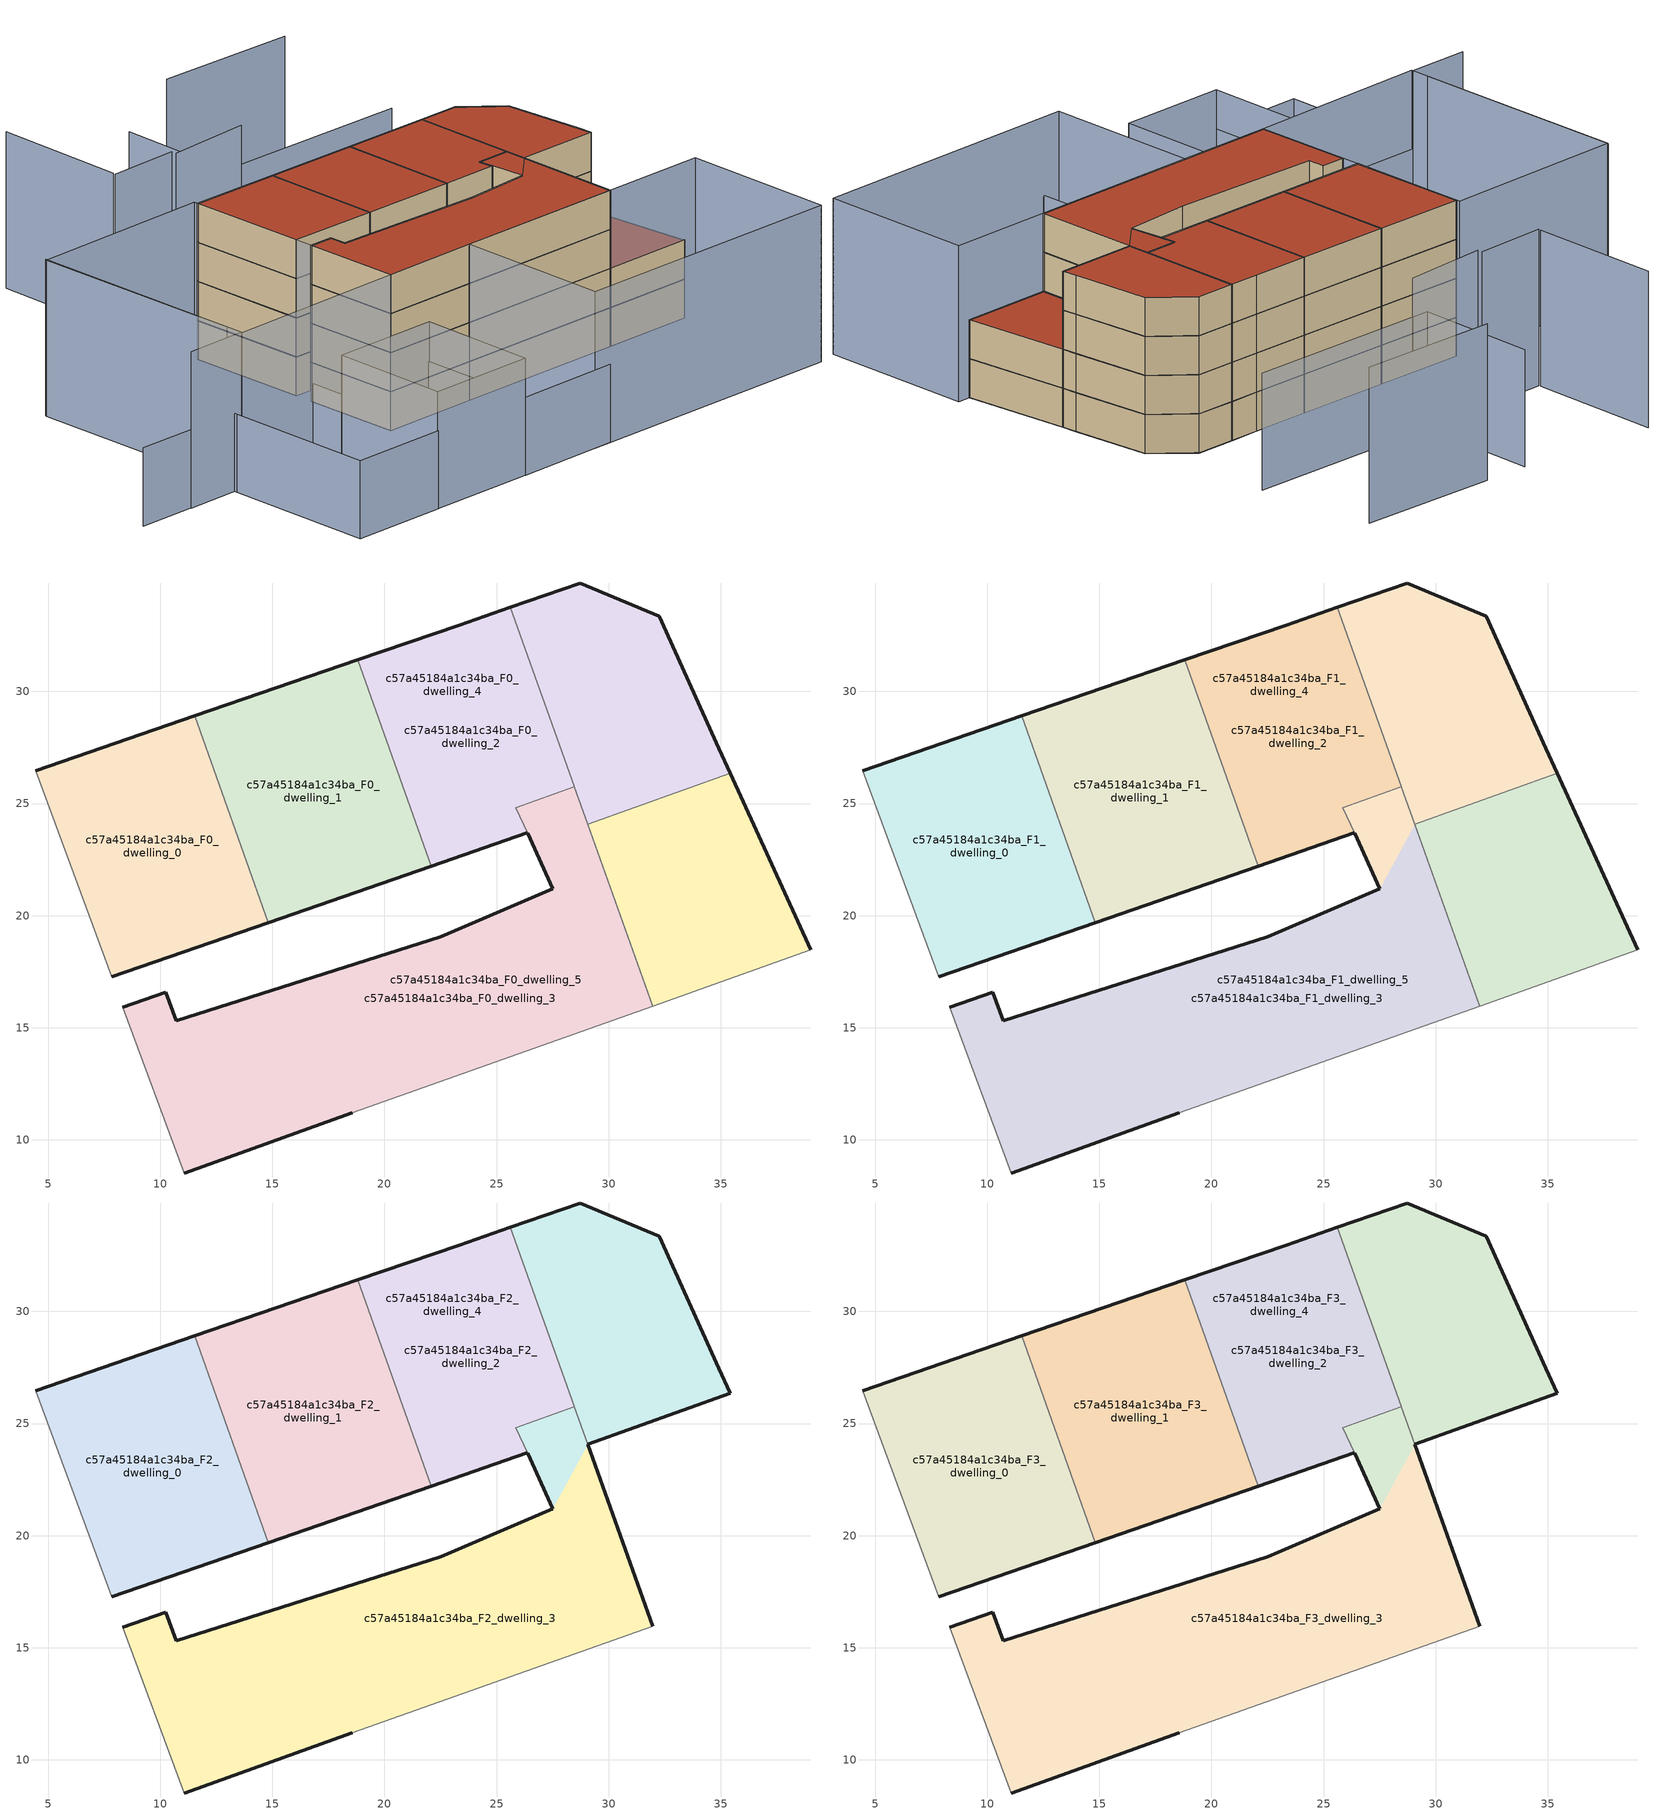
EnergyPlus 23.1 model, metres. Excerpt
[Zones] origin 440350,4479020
c57a45184a1c34ba_F0_dwelling_0
 floor ground (EU_floor_Construction): 14.82,19.69 11.54,28.91 4.44,26.47 7.85,17.28 z0
 wall outside (EU_wall_Construction): 14.82,19.69 7.85,17.28 / 4.44,26.47 11.54,28.91 z0:3
 wall adiabatic (EU_wall_Construction): 7.85,17.28 4.44,26.47 z0:3
 wall to c57a45184a1c34ba_F0_dwelling_1 (EU_wall_Construction): 11.54,28.91 14.82,19.69 z0:3
c57a45184a1c34ba_F0_dwelling_1
 floor ground (EU_floor_Construction): 22.09,22.2 18.81,31.4 11.54,28.91 14.82,19.69 z0
 wall outside (EU_wall_Construction): 22.09,22.2 14.82,19.69 / 11.54,28.91 18.81,31.4 z0:3
 wall to c57a45184a1c34ba_F0_dwelling_2 (EU_wall_Construction): 18.81,31.4 22.09,22.2 z0:3
c57a45184a1c34ba_F0_dwelling_2
 floor ground (EU_floor_Construction): 35.42,26.35 34.92,27.46 32.25,33.34 28.73,34.84 25.62,33.75 29.07,24.09 z0; 26.37,23.69 25.86,24.82 28.47,25.76 25.62,33.75 23.34,32.96 18.81,31.4 22.09,22.2 z0
 wall outside (EU_wall_Construction): 26.38,23.69 22.09,22.2 / 18.81,31.4 23.34,32.96 25.62,33.75 z0:3; 26.38,23.69,3 26.38,23.68,0 26.38,23.69,0
 wall to c57a45184a1c34ba_F0_dwelling_3 (EU_wall_Construction): 28.47,25.76 25.86,24.82 26.38,23.68 z0:3
 wall to c57a45184a1c34ba_F0_dwelling_4 (EU_wall_Construction): 25.62,33.75 28.47,25.76 z0:3
c57a45184a1c34ba_F0_dwelling_3
 floor ground (EU_floor_Construction): 35.42,26.35 28.47,25.76 29.07,24.09 z0; 35.42,26.35 34.92,27.46 32.25,33.34 28.73,34.84 25.62,33.75 28.47,25.76 z0; 27.52,21.2 29.07,24.09 28.47,25.76 25.86,24.82 z0; 39.02,18.48 35.42,26.35 29.07,24.09 31.96,15.97 z0; 31.96,15.97 29.07,24.09 27.52,21.2 22.52,19.06 10.71,15.32 10.24,16.59 8.34,15.93 11.08,8.52 18.56,11.21 z0
 wall outside (EU_wall_Construction): 18.56,11.21 11.08,8.52 / 8.34,15.93 10.24,16.59 10.71,15.32 22.52,19.06 27.52,21.2 26.38,23.68 z0:3
 wall adiabatic (EU_wall_Construction): 31.96,15.97 18.56,11.21 / 11.08,8.52 8.34,15.93 z0:3
 wall to c57a45184a1c34ba_F0_dwelling_5 (EU_wall_Construction): 29.07,24.09 31.96,15.97 z0:3
 wall to c57a45184a1c34ba_F0_dwelling_4 (EU_wall_Construction): 28.47,25.76 29.07,24.09 z0:3
c57a45184a1c34ba_F0_dwelling_4
 floor ground (EU_floor_Construction): 35.42,26.35 34.92,27.46 32.25,33.34 28.73,34.84 25.62,33.75 28.47,25.76 z0; 26.37,23.69 25.86,24.82 28.47,25.76 25.62,33.75 23.34,32.96 18.81,31.4 22.09,22.2 z0; 27.52,21.2 29.07,24.09 28.47,25.76 25.86,24.82 z0; 35.42,26.35 28.47,25.76 29.07,24.09 z0
 wall outside (EU_wall_Construction): 25.62,33.75 28.73,34.84 32.25,33.34 34.92,27.46 35.42,26.35 z0:3
 wall to c57a45184a1c34ba_F0_dwelling_5 (EU_wall_Construction): 35.42,26.35 29.07,24.09 z0:3
 ceiling adiabatic (EU_floor_Construction): 29.07,24.09 31.96,15.97 18.56,11.21 11.08,8.52 8.34,15.93 10.24,16.59 10.71,15.32 22.52,19.06 27.52,21.2 z3
c57a45184a1c34ba_F0_dwelling_5
 floor ground (EU_floor_Construction): 31.96,15.97 28.47,25.76 25.86,24.82 27.52,21.2 22.52,19.06 10.71,15.32 10.24,16.59 8.34,15.93 11.08,8.52 18.56,11.21 z0; 39.02,18.48 35.42,26.35 29.07,24.09 31.96,15.97 z0
 wall outside (EU_wall_Construction): 35.42,26.35 39.02,18.48 z0:3
 wall adiabatic (EU_wall_Construction): 39.02,18.48 31.96,15.97 z0:3
c57a45184a1c34ba_F1_dwelling_0
 floor to c57a45184a1c34ba_F0_dwelling_0 (EU_floor_Construction): 14.82,19.69 11.54,28.91 4.44,26.47 7.85,17.28 z3
 wall outside (EU_wall_Construction): 14.82,19.69 7.85,17.28 / 4.44,26.47 11.54,28.91 z3:6
 wall adiabatic (EU_wall_Construction): 7.85,17.28 4.44,26.47 z3:6
 wall to c57a45184a1c34ba_F1_dwelling_1 (EU_wall_Construction): 11.54,28.91 14.82,19.69 z3:6
c57a45184a1c34ba_F1_dwelling_1
 floor to c57a45184a1c34ba_F0_dwelling_1 (EU_floor_Construction): 22.09,22.2 18.81,31.4 11.54,28.91 14.82,19.69 z3
 wall outside (EU_wall_Construction): 22.09,22.2 14.82,19.69 / 11.54,28.91 18.81,31.4 z3:6
 wall to c57a45184a1c34ba_F1_dwelling_2 (EU_wall_Construction): 18.81,31.4 22.09,22.2 z3:6
c57a45184a1c34ba_F1_dwelling_2
 floor to c57a45184a1c34ba_F0_dwelling_2 (EU_floor_Construction): 35.42,26.35 34.92,27.46 32.25,33.34 28.73,34.84 25.62,33.75 29.07,24.09 z3
 floor adiabatic (EU_floor_Construction): 26.37,23.69 25.86,24.82 28.47,25.76 25.62,33.75 23.34,32.96 18.81,31.4 22.09,22.2 z3
 wall outside (EU_wall_Construction): 26.38,23.69 22.09,22.2 / 18.81,31.4 23.34,32.96 25.62,33.75 z3:6; 26.38,23.69,6 26.38,23.68,3 26.38,23.69,3
 wall to c57a45184a1c34ba_F1_dwelling_3 (EU_wall_Construction): 28.47,25.76 25.86,24.82 26.38,23.68 z3:6
 wall to c57a45184a1c34ba_F1_dwelling_4 (EU_wall_Construction): 25.62,33.75 28.47,25.76 z3:6
c57a45184a1c34ba_F1_dwelling_3
 floor to c57a45184a1c34ba_F0_dwelling_3 (EU_floor_Construction): 31.96,15.97 29.07,24.09 27.52,21.2 22.52,19.06 10.71,15.32 10.24,16.59 8.34,15.93 11.08,8.52 18.56,11.21 z3; 35.42,26.35 28.47,25.76 29.07,24.09 z3; 28.47,25.76 32.25,33.34 28.73,34.84 25.62,33.75 z3; 27.52,21.2 29.07,24.09 28.47,25.76 25.86,24.82 z3; 35.42,26.35 34.92,27.46 32.25,33.34 28.47,25.76 z3
 floor adiabatic (EU_floor_Construction): 39.02,18.48 35.42,26.35 29.07,24.09 31.96,15.97 z3
 wall outside (EU_wall_Construction): 18.56,11.21 11.08,8.52 / 8.34,15.93 10.24,16.59 10.71,15.32 22.52,19.06 27.52,21.2 26.38,23.68 z3:6
 wall adiabatic (EU_wall_Construction): 31.96,15.97 18.56,11.21 / 11.08,8.52 8.34,15.93 z3:6
 wall to c57a45184a1c34ba_F1_dwelling_5 (EU_wall_Construction): 29.07,24.09 31.96,15.97 z3:6
 wall to c57a45184a1c34ba_F1_dwelling_4 (EU_wall_Construction): 28.47,25.76 29.07,24.09 z3:6
 roof outside (EU_floor_Construction): 35.42,26.35 39.02,18.48 31.96,15.97 29.07,24.09 z6
c57a45184a1c34ba_F1_dwelling_4
 floor to c57a45184a1c34ba_F0_dwelling_4 (EU_floor_Construction): 26.37,23.69 25.86,24.82 28.47,25.76 25.62,33.75 23.34,32.96 18.81,31.4 22.09,22.2 z3; 28.47,25.76 32.25,33.34 28.73,34.84 25.62,33.75 z3; 35.42,26.35 28.47,25.76 29.07,24.09 z3; 35.42,26.35 34.92,27.46 32.25,33.34 28.47,25.76 z3
 floor adiabatic (EU_floor_Construction): 27.52,21.2 29.07,24.09 28.47,25.76 25.86,24.82 z3
 wall outside (EU_wall_Construction): 25.62,33.75 28.73,34.84 32.25,33.34 34.92,27.46 35.42,26.35 z3:6
 wall to c57a45184a1c34ba_F1_dwelling_5 (EU_wall_Construction): 35.42,26.35 29.07,24.09 z3:6
 ceiling adiabatic (EU_floor_Construction): 29.07,24.09 31.96,15.97 18.56,11.21 11.08,8.52 8.34,15.93 10.24,16.59 10.71,15.32 22.52,19.06 27.52,21.2 z6
c57a45184a1c34ba_F1_dwelling_5
 floor to c57a45184a1c34ba_F0_dwelling_5 (EU_floor_Construction): 31.96,15.97 28.47,25.76 25.86,24.82 27.52,21.2 22.52,19.06 10.71,15.32 10.24,16.59 8.34,15.93 11.08,8.52 18.56,11.21 z3; 39.02,18.48 35.42,26.35 29.07,24.09 31.96,15.97 z3
 wall outside (EU_wall_Construction): 35.42,26.35 39.02,18.48 z3:6
 wall adiabatic (EU_wall_Construction): 39.02,18.48 31.96,15.97 z3:6
 ceiling adiabatic (EU_roof_Construction): 28.47,25.76 31.96,15.97 18.56,11.21 11.08,8.52 8.34,15.93 10.24,16.59 10.71,15.32 22.52,19.06 27.52,21.2 25.86,24.82 z6
 roof outside (EU_roof_Construction): 35.42,26.35 39.02,18.48 31.96,15.97 29.07,24.09 z6
c57a45184a1c34ba_F2_dwelling_0
 floor to c57a45184a1c34ba_F1_dwelling_0 (EU_floor_Construction): 14.82,19.69 11.54,28.91 4.44,26.47 7.85,17.28 z6
 wall outside (EU_wall_Construction): 14.82,19.69 7.85,17.28 / 4.44,26.47 11.54,28.91 z6:9
 wall adiabatic (EU_wall_Construction): 7.85,17.28 4.44,26.47 z6:9
 wall to c57a45184a1c34ba_F2_dwelling_1 (EU_wall_Construction): 11.54,28.91 14.82,19.69 z6:9
c57a45184a1c34ba_F2_dwelling_1
 floor to c57a45184a1c34ba_F1_dwelling_1 (EU_floor_Construction): 22.09,22.2 18.81,31.4 11.54,28.91 14.82,19.69 z6
 wall outside (EU_wall_Construction): 22.09,22.2 14.82,19.69 / 11.54,28.91 18.81,31.4 z6:9
 wall to c57a45184a1c34ba_F2_dwelling_2 (EU_wall_Construction): 18.81,31.4 22.09,22.2 z6:9
c57a45184a1c34ba_F2_dwelling_2
 floor to c57a45184a1c34ba_F1_dwelling_2 (EU_floor_Construction): 35.42,26.35 34.92,27.46 32.25,33.34 28.73,34.84 25.62,33.75 29.07,24.09 z6
 floor adiabatic (EU_floor_Construction): 26.37,23.69 25.86,24.82 28.47,25.76 25.62,33.75 23.34,32.96 18.81,31.4 22.09,22.2 z6
 wall outside (EU_wall_Construction): 26.38,23.69 22.09,22.2 / 18.81,31.4 23.34,32.96 25.62,33.75 z6:9; 26.38,23.69,9 26.38,23.68,6 26.38,23.69,6
 wall to c57a45184a1c34ba_F2_dwelling_3 (EU_wall_Construction): 28.47,25.76 25.86,24.82 26.38,23.68 z6:9
 wall to c57a45184a1c34ba_F2_dwelling_4 (EU_wall_Construction): 25.62,33.75 28.47,25.76 z6:9
c57a45184a1c34ba_F2_dwelling_3
 floor to c57a45184a1c34ba_F1_dwelling_3 (EU_floor_Construction): 31.96,15.97 29.07,24.09 27.52,21.2 22.52,19.06 10.71,15.32 10.24,16.59 8.34,15.93 11.08,8.52 18.56,11.21 z6; 35.42,26.35 28.47,25.76 29.07,24.09 z6; 28.47,25.76 32.25,33.34 28.73,34.84 25.62,33.75 z6; 27.52,21.2 29.07,24.09 28.47,25.76 25.86,24.82 z6; 35.42,26.35 34.92,27.46 32.25,33.34 28.47,25.76 z6
 wall outside (EU_wall_Construction): 18.56,11.21 11.08,8.52 / 8.34,15.93 10.24,16.59 10.71,15.32 22.52,19.06 27.52,21.2 26.38,23.68 / 29.07,24.09 31.96,15.97 z6:9
 wall adiabatic (EU_wall_Construction): 31.96,15.97 18.56,11.21 / 11.08,8.52 8.34,15.93 z6:9
 wall to c57a45184a1c34ba_F2_dwelling_4 (EU_wall_Construction): 28.47,25.76 29.07,24.09 z6:9
c57a45184a1c34ba_F2_dwelling_4
 floor to c57a45184a1c34ba_F1_dwelling_4 (EU_floor_Construction): 26.37,23.69 25.86,24.82 28.47,25.76 25.62,33.75 23.34,32.96 18.81,31.4 22.09,22.2 z6; 28.47,25.76 32.25,33.34 28.73,34.84 25.62,33.75 z6; 35.42,26.35 28.47,25.76 29.07,24.09 z6; 35.42,26.35 34.92,27.46 32.25,33.34 28.47,25.76 z6
 floor adiabatic (EU_floor_Construction): 27.52,21.2 29.07,24.09 28.47,25.76 25.86,24.82 z6
 wall outside (EU_wall_Construction): 25.62,33.75 28.73,34.84 32.25,33.34 34.92,27.46 35.42,26.35 29.07,24.09 z6:9
c57a45184a1c34ba_F3_dwelling_0
 floor to c57a45184a1c34ba_F2_dwelling_0 (EU_floor_Construction): 14.82,19.69 11.54,28.91 4.44,26.47 7.85,17.28 z9
 wall outside (EU_wall_Construction): 14.82,19.69 7.85,17.28 / 4.44,26.47 11.54,28.91 z9:12
 wall adiabatic (EU_wall_Construction): 7.85,17.28 4.44,26.47 z9:12
 wall to c57a45184a1c34ba_F3_dwelling_1 (EU_wall_Construction): 11.54,28.91 14.82,19.69 z9:12
 roof outside (EU_roof_Construction): 11.54,28.91 14.82,19.69 7.85,17.28 4.44,26.47 z12
c57a45184a1c34ba_F3_dwelling_1
 floor to c57a45184a1c34ba_F2_dwelling_1 (EU_floor_Construction): 22.09,22.2 18.81,31.4 11.54,28.91 14.82,19.69 z9
 wall outside (EU_wall_Construction): 22.09,22.2 14.82,19.69 / 11.54,28.91 18.81,31.4 z9:12
 wall to c57a45184a1c34ba_F3_dwelling_2 (EU_wall_Construction): 18.81,31.4 22.09,22.2 z9:12
 roof outside (EU_roof_Construction): 18.81,31.4 22.09,22.2 14.82,19.69 11.54,28.91 z12
c57a45184a1c34ba_F3_dwelling_2
 floor to c57a45184a1c34ba_F2_dwelling_2 (EU_floor_Construction): 35.42,26.35 34.92,27.46 32.25,33.34 28.73,34.84 25.62,33.75 29.07,24.09 z9
 floor adiabatic (EU_floor_Construction): 26.37,23.69 25.86,24.82 28.47,25.76 25.62,33.75 23.34,32.96 18.81,31.4 22.09,22.2 z9
 wall outside (EU_wall_Construction): 26.38,23.69 22.09,22.2 / 18.81,31.4 23.34,32.96 25.62,33.75 z9:12; 26.38,23.69,12 26.38,23.68,9 26.38,23.69,9
 wall to c57a45184a1c34ba_F3_dwelling_3 (EU_wall_Construction): 28.47,25.76 25.86,24.82 26.38,23.68 z9:12
 wall to c57a45184a1c34ba_F3_dwelling_4 (EU_wall_Construction): 25.62,33.75 28.47,25.76 z9:12
 roof outside (EU_roof_Construction): 25.62,33.75 28.47,25.76 25.86,24.82 26.37,23.69 22.09,22.2 18.81,31.4 23.34,32.96 z12; 32.25,33.34 34.92,27.46 35.42,26.35 29.07,24.09 25.62,33.75 28.73,34.84 z12
c57a45184a1c34ba_F3_dwelling_3
 floor to c57a45184a1c34ba_F2_dwelling_3 (EU_floor_Construction): 31.96,15.97 29.07,24.09 27.52,21.2 22.52,19.06 10.71,15.32 10.24,16.59 8.34,15.93 11.08,8.52 18.56,11.21 z9; 35.42,26.35 28.47,25.76 29.07,24.09 z9; 28.47,25.76 32.25,33.34 28.73,34.84 25.62,33.75 z9; 27.52,21.2 29.07,24.09 28.47,25.76 25.86,24.82 z9; 35.42,26.35 34.92,27.46 32.25,33.34 28.47,25.76 z9
 wall outside (EU_wall_Construction): 18.56,11.21 11.08,8.52 / 8.34,15.93 10.24,16.59 10.71,15.32 22.52,19.06 27.52,21.2 26.38,23.68 / 29.07,24.09 31.96,15.97 z9:12
 wall adiabatic (EU_wall_Construction): 31.96,15.97 18.56,11.21 / 11.08,8.52 8.34,15.93 z9:12
 wall to c57a45184a1c34ba_F3_dwelling_4 (EU_wall_Construction): 28.47,25.76 29.07,24.09 z9:12
 roof outside (EU_roof_Construction): 28.47,25.76 29.07,24.09 27.52,21.2 25.86,24.82 z12; 32.25,33.34 28.47,25.76 25.62,33.75 28.73,34.84 z12; 32.25,33.34 34.92,27.46 35.42,26.35 29.07,24.09 28.47,25.76 z12; 29.07,24.09 31.96,15.97 18.56,11.21 11.08,8.52 8.34,15.93 10.24,16.59 10.71,15.32 22.52,19.06 27.52,21.2 z12
c57a45184a1c34ba_F3_dwelling_4
 floor to c57a45184a1c34ba_F2_dwelling_4 (EU_floor_Construction): 26.37,23.69 25.86,24.82 28.47,25.76 25.62,33.75 23.34,32.96 18.81,31.4 22.09,22.2 z9; 28.47,25.76 32.25,33.34 28.73,34.84 25.62,33.75 z9; 35.42,26.35 28.47,25.76 29.07,24.09 z9; 35.42,26.35 34.92,27.46 32.25,33.34 28.47,25.76 z9
 floor adiabatic (EU_floor_Construction): 27.52,21.2 29.07,24.09 28.47,25.76 25.86,24.82 z9
 wall outside (EU_wall_Construction): 25.62,33.75 28.73,34.84 32.25,33.34 34.92,27.46 35.42,26.35 29.07,24.09 z9:12
 roof outside (EU_roof_Construction): 25.62,33.75 28.47,25.76 25.86,24.82 26.37,23.69 22.09,22.2 18.81,31.4 23.34,32.96 z12; 32.25,33.34 28.47,25.76 25.62,33.75 28.73,34.84 z12; 28.47,25.76 29.07,24.09 27.52,21.2 25.86,24.82 z12; 32.25,33.34 34.92,27.46 35.42,26.35 29.07,24.09 28.47,25.76 z12; 29.07,24.09 31.96,15.97 18.56,11.21 11.08,8.52 8.34,15.93 10.24,16.59 10.71,15.32 22.52,19.06 27.52,21.2 z12
shading: -2.05,44.35 1.48,34.1 / 6.97,35.95 1.54,33.92 / 13.56,38.23 7.15,35.53 / 23.53,51.91 12.48,48.26 / -9.78,21.69 -3.15,3.41 / -3.15,3.41 -7.92,1.68 / -3.1,3.3 -9.82,21.54 / -9.82,21.54 4.36,26.77 / 4.36,26.77 11.08,8.52 / 11.08,8.52 -3.1,3.3 / 44.23,7 22.78,-0.65 / 22.78,-0.65 18.56,11.21 / 18.56,11.21 40.01,18.85 / 40.01,18.85 44.23,7 z0:12; 27.7,43.03 12.19,37.77 / 12.19,37.77 9.01,47.16 / 16.13,-3.05 7.82,-6 / 7.82,-6 4.61,3.04 / 4.61,3.04 12.91,6 / 12.91,6 16.13,-3.05 z0:9; -12.43,0.12 -3.79,3.2 / -3.79,3.2 0.45,-8.69 / 0.43,-8.68 -3.79,3.19 / -3.79,3.19 3.62,5.83 / 3.62,5.83 7.85,-6.04 / 7.85,-6.04 0.43,-8.68 / 16.15,-3.11 11.77,8.77 / 11.77,8.77 19.83,11.74 / 19.83,11.74 24.21,-0.14 / 24.21,-0.14 16.15,-3.11 z0:6
[Building]
EU S2 Campaign: North Axis=0; Terrain=City; Solar Distribution=FullExterior
[Site:Location]
Madrid: Latitude=40.5; Longitude=-3.5; Time Zone=1; Elevation=609
[SizingPeriod:WeatherFileDays]
AnnualSizingPeriod: Begin Month=1; Begin Day of Month=1; End Month=12; End Day of Month=31; Day of Week for Start Day=Monday; Use Weather File Daylight Saving Period=No; Use Weather File Rain and Snow Indicators=No
[MATERIAL]
EU_InternalMass_Material: Roughness=MediumRough; Thickness=0.1; Conductivity=1; Density=1800; Specific Heat=900; Thermal Absorptance=0.9; Solar Absorptance=0.7; Visible Absorptance=0.7
[MATERIAL:NOMASS] Roughness=MediumRough; Thermal Absorptance=0.9; Solar Absorptance=0.7; Visible Absorptance=0.7
Name | Thermal Resistance
EU_wall_NoMass | 0.609216
EU_roof_NoMass | 0.513268
EU_floor_NoMass | 0.568163
[CONSTRUCTION]
EU_wall_Construction: EU_wall_NoMass
EU_roof_Construction: EU_roof_NoMass
EU_floor_Construction: EU_floor_NoMass
EU_InternalMass_Construction: EU_InternalMass_Material
[ZONE] Type=1; Multiplier=1; Ceiling Height=autocalculate; Floor Area=autocalculate; Part of Total Floor Area=Yes
Name | Volume
c57a45184a1c34ba_F0_dwelling_0 | 218.548
c57a45184a1c34ba_F1_dwelling_0; c57a45184a1c34ba_F2_dwelling_0; c57a45184a1c34ba_F3_dwelling_0 | 218.549
c57a45184a1c34ba_F0_dwelling_1; c57a45184a1c34ba_F1_dwelling_1; c57a45184a1c34ba_F2_dwelling_1; c57a45184a1c34ba_F3_dwelling_1 | 225.558
c57a45184a1c34ba_F0_dwelling_2; c57a45184a1c34ba_F1_dwelling_2; c57a45184a1c34ba_F2_dwelling_2; c57a45184a1c34ba_F3_dwelling_2 | 384.839
c57a45184a1c34ba_F0_dwelling_3 | 828.141
c57a45184a1c34ba_F1_dwelling_3 | 828.14
c57a45184a1c34ba_F2_dwelling_3; c57a45184a1c34ba_F3_dwelling_3 | 644.013
c57a45184a1c34ba_F0_dwelling_4; c57a45184a1c34ba_F1_dwelling_4; c57a45184a1c34ba_F2_dwelling_4; c57a45184a1c34ba_F3_dwelling_4 | 407.797
c57a45184a1c34ba_F0_dwelling_5; c57a45184a1c34ba_F1_dwelling_5 | 644.017
[INTERNALMASS] Construction=EU_InternalMass_Construction
Name | Zone or ZoneList | Surface Area
c57a45184a1c34ba_F0_dwelling_0_EU_InternalMass | c57a45184a1c34ba_F0_dwelling_0 | 72.8495
c57a45184a1c34ba_F0_dwelling_1_EU_InternalMass | c57a45184a1c34ba_F0_dwelling_1 | 75.1861
c57a45184a1c34ba_F0_dwelling_2_EU_InternalMass | c57a45184a1c34ba_F0_dwelling_2 | 66.9068
c57a45184a1c34ba_F0_dwelling_3_EU_InternalMass | c57a45184a1c34ba_F0_dwelling_3 | 153.302
c57a45184a1c34ba_F0_dwelling_4_EU_InternalMass | c57a45184a1c34ba_F0_dwelling_4 | 61.3751
c57a45184a1c34ba_F0_dwelling_5_EU_InternalMass | c57a45184a1c34ba_F0_dwelling_5 | 61.376
c57a45184a1c34ba_F1_dwelling_0_EU_InternalMass | c57a45184a1c34ba_F1_dwelling_0 | 72.8495
c57a45184a1c34ba_F1_dwelling_1_EU_InternalMass | c57a45184a1c34ba_F1_dwelling_1 | 75.1861
c57a45184a1c34ba_F1_dwelling_2_EU_InternalMass | c57a45184a1c34ba_F1_dwelling_2 | 66.9068
c57a45184a1c34ba_F1_dwelling_3_EU_InternalMass | c57a45184a1c34ba_F1_dwelling_3 | 153.302
c57a45184a1c34ba_F1_dwelling_4_EU_InternalMass | c57a45184a1c34ba_F1_dwelling_4 | 61.3751
c57a45184a1c34ba_F1_dwelling_5_EU_InternalMass | c57a45184a1c34ba_F1_dwelling_5 | 61.376
c57a45184a1c34ba_F2_dwelling_0_EU_InternalMass | c57a45184a1c34ba_F2_dwelling_0 | 133.783
c57a45184a1c34ba_F2_dwelling_1_EU_InternalMass | c57a45184a1c34ba_F2_dwelling_1 | 133.902
c57a45184a1c34ba_F2_dwelling_2_EU_InternalMass | c57a45184a1c34ba_F2_dwelling_2 | 86.1799
c57a45184a1c34ba_F2_dwelling_3_EU_InternalMass | c57a45184a1c34ba_F2_dwelling_3 | 69.0841
c57a45184a1c34ba_F2_dwelling_4_EU_InternalMass | c57a45184a1c34ba_F2_dwelling_4 | 68.0524
c57a45184a1c34ba_F3_dwelling_0_EU_InternalMass | c57a45184a1c34ba_F3_dwelling_0 | 133.783
c57a45184a1c34ba_F3_dwelling_1_EU_InternalMass | c57a45184a1c34ba_F3_dwelling_1 | 133.902
c57a45184a1c34ba_F3_dwelling_2_EU_InternalMass | c57a45184a1c34ba_F3_dwelling_2 | 86.1799
c57a45184a1c34ba_F3_dwelling_3_EU_InternalMass | c57a45184a1c34ba_F3_dwelling_3 | 69.0841
c57a45184a1c34ba_F3_dwelling_4_EU_InternalMass | c57a45184a1c34ba_F3_dwelling_4 | 68.0524
[OTHEREQUIPMENT] Fuel Type=Electricity; Design Level Calculation Method=Watts/Area; Power per Zone Floor Area=1; Fraction Latent=0; Fraction Radiant=0; Fraction Lost=0; Carbon Dioxide Generation Rate=0; EndUse Subcategory=EU_Step8_InternalGains
Name | Zone or ZoneList or Space or SpaceList | Schedule
EU_Step8_InternalGain_c57a45184a1c34ba_F0_dwelling_0_f000 | c57a45184a1c34ba_F0_dwelling_0 | EU_Step8_GainSchedule_c57a45184a1c34ba_F0_dwelling_0_f000
EU_Step8_InternalGain_c57a45184a1c34ba_F0_dwelling_1_f000 | c57a45184a1c34ba_F0_dwelling_1 | EU_Step8_GainSchedule_c57a45184a1c34ba_F0_dwelling_1_f000
EU_Step8_InternalGain_c57a45184a1c34ba_F0_dwelling_2_f000 | c57a45184a1c34ba_F0_dwelling_2 | EU_Step8_GainSchedule_c57a45184a1c34ba_F0_dwelling_2_f000
EU_Step8_InternalGain_c57a45184a1c34ba_F0_dwelling_3_f000 | c57a45184a1c34ba_F0_dwelling_3 | EU_Step8_GainSchedule_c57a45184a1c34ba_F0_dwelling_3_f000
EU_Step8_InternalGain_c57a45184a1c34ba_F0_dwelling_4_f000 | c57a45184a1c34ba_F0_dwelling_4 | EU_Step8_GainSchedule_c57a45184a1c34ba_F0_dwelling_4_f000
EU_Step8_InternalGain_c57a45184a1c34ba_F0_dwelling_5_f000 | c57a45184a1c34ba_F0_dwelling_5 | EU_Step8_GainSchedule_c57a45184a1c34ba_F0_dwelling_5_f000
EU_Step8_InternalGain_c57a45184a1c34ba_F1_dwelling_0_f000 | c57a45184a1c34ba_F1_dwelling_0 | EU_Step8_GainSchedule_c57a45184a1c34ba_F1_dwelling_0_f000
EU_Step8_InternalGain_c57a45184a1c34ba_F1_dwelling_1_f000 | c57a45184a1c34ba_F1_dwelling_1 | EU_Step8_GainSchedule_c57a45184a1c34ba_F1_dwelling_1_f000
EU_Step8_InternalGain_c57a45184a1c34ba_F1_dwelling_2_f000 | c57a45184a1c34ba_F1_dwelling_2 | EU_Step8_GainSchedule_c57a45184a1c34ba_F1_dwelling_2_f000
EU_Step8_InternalGain_c57a45184a1c34ba_F1_dwelling_3_f000 | c57a45184a1c34ba_F1_dwelling_3 | EU_Step8_GainSchedule_c57a45184a1c34ba_F1_dwelling_3_f000
EU_Step8_InternalGain_c57a45184a1c34ba_F1_dwelling_4_f000 | c57a45184a1c34ba_F1_dwelling_4 | EU_Step8_GainSchedule_c57a45184a1c34ba_F1_dwelling_4_f000
EU_Step8_InternalGain_c57a45184a1c34ba_F1_dwelling_5_f000 | c57a45184a1c34ba_F1_dwelling_5 | EU_Step8_GainSchedule_c57a45184a1c34ba_F1_dwelling_5_f000
EU_Step8_InternalGain_c57a45184a1c34ba_F2_dwelling_0_f000 | c57a45184a1c34ba_F2_dwelling_0 | EU_Step8_GainSchedule_c57a45184a1c34ba_F2_dwelling_0_f000
EU_Step8_InternalGain_c57a45184a1c34ba_F2_dwelling_1_f000 | c57a45184a1c34ba_F2_dwelling_1 | EU_Step8_GainSchedule_c57a45184a1c34ba_F2_dwelling_1_f000
EU_Step8_InternalGain_c57a45184a1c34ba_F2_dwelling_2_f000 | c57a45184a1c34ba_F2_dwelling_2 | EU_Step8_GainSchedule_c57a45184a1c34ba_F2_dwelling_2_f000
EU_Step8_InternalGain_c57a45184a1c34ba_F2_dwelling_3_f000 | c57a45184a1c34ba_F2_dwelling_3 | EU_Step8_GainSchedule_c57a45184a1c34ba_F2_dwelling_3_f000
EU_Step8_InternalGain_c57a45184a1c34ba_F2_dwelling_4_f000 | c57a45184a1c34ba_F2_dwelling_4 | EU_Step8_GainSchedule_c57a45184a1c34ba_F2_dwelling_4_f000
EU_Step8_InternalGain_c57a45184a1c34ba_F3_dwelling_0_f000 | c57a45184a1c34ba_F3_dwelling_0 | EU_Step8_GainSchedule_c57a45184a1c34ba_F3_dwelling_0_f000
EU_Step8_InternalGain_c57a45184a1c34ba_F3_dwelling_1_f000 | c57a45184a1c34ba_F3_dwelling_1 | EU_Step8_GainSchedule_c57a45184a1c34ba_F3_dwelling_1_f000
EU_Step8_InternalGain_c57a45184a1c34ba_F3_dwelling_2_f000 | c57a45184a1c34ba_F3_dwelling_2 | EU_Step8_GainSchedule_c57a45184a1c34ba_F3_dwelling_2_f000
EU_Step8_InternalGain_c57a45184a1c34ba_F3_dwelling_3_f000 | c57a45184a1c34ba_F3_dwelling_3 | EU_Step8_GainSchedule_c57a45184a1c34ba_F3_dwelling_3_f000
EU_Step8_InternalGain_c57a45184a1c34ba_F3_dwelling_4_f000 | c57a45184a1c34ba_F3_dwelling_4 | EU_Step8_GainSchedule_c57a45184a1c34ba_F3_dwelling_4_f000
[ZONEVENTILATION:DESIGNFLOWRATE] Schedule=EU_AlwaysOn; Design Flow Rate Calculation Method=AirChanges/Hour; Air Changes per Hour=0.752966; Ventilation Type=Natural; Fan Pressure Rise=0; Fan Total Efficiency=1; Constant Term Coefficient=1; Temperature Term Coefficient=0; Velocity Term Coefficient=0; Velocity Squared Term Coefficient=0; Minimum Indoor Temperature=-100; Maximum Indoor Temperature=100; Delta Temperature=-100; Minimum Outdoor Temperature=-100; Maximum Outdoor Temperature=100; Maximum Wind Speed=40
Name | Zone or ZoneList or Space or SpaceList
EU_ConstantAir_c57a45184a1c34ba_F0_dwelling_0 | c57a45184a1c34ba_F0_dwelling_0
EU_ConstantAir_c57a45184a1c34ba_F0_dwelling_1 | c57a45184a1c34ba_F0_dwelling_1
EU_ConstantAir_c57a45184a1c34ba_F0_dwelling_2 | c57a45184a1c34ba_F0_dwelling_2
EU_ConstantAir_c57a45184a1c34ba_F0_dwelling_3 | c57a45184a1c34ba_F0_dwelling_3
EU_ConstantAir_c57a45184a1c34ba_F0_dwelling_4 | c57a45184a1c34ba_F0_dwelling_4
EU_ConstantAir_c57a45184a1c34ba_F0_dwelling_5 | c57a45184a1c34ba_F0_dwelling_5
EU_ConstantAir_c57a45184a1c34ba_F1_dwelling_0 | c57a45184a1c34ba_F1_dwelling_0
EU_ConstantAir_c57a45184a1c34ba_F1_dwelling_1 | c57a45184a1c34ba_F1_dwelling_1
EU_ConstantAir_c57a45184a1c34ba_F1_dwelling_2 | c57a45184a1c34ba_F1_dwelling_2
EU_ConstantAir_c57a45184a1c34ba_F1_dwelling_3 | c57a45184a1c34ba_F1_dwelling_3
EU_ConstantAir_c57a45184a1c34ba_F1_dwelling_4 | c57a45184a1c34ba_F1_dwelling_4
EU_ConstantAir_c57a45184a1c34ba_F1_dwelling_5 | c57a45184a1c34ba_F1_dwelling_5
EU_ConstantAir_c57a45184a1c34ba_F2_dwelling_0 | c57a45184a1c34ba_F2_dwelling_0
EU_ConstantAir_c57a45184a1c34ba_F2_dwelling_1 | c57a45184a1c34ba_F2_dwelling_1
EU_ConstantAir_c57a45184a1c34ba_F2_dwelling_2 | c57a45184a1c34ba_F2_dwelling_2
EU_ConstantAir_c57a45184a1c34ba_F2_dwelling_3 | c57a45184a1c34ba_F2_dwelling_3
EU_ConstantAir_c57a45184a1c34ba_F2_dwelling_4 | c57a45184a1c34ba_F2_dwelling_4
EU_ConstantAir_c57a45184a1c34ba_F3_dwelling_0 | c57a45184a1c34ba_F3_dwelling_0
EU_ConstantAir_c57a45184a1c34ba_F3_dwelling_1 | c57a45184a1c34ba_F3_dwelling_1
EU_ConstantAir_c57a45184a1c34ba_F3_dwelling_2 | c57a45184a1c34ba_F3_dwelling_2
EU_ConstantAir_c57a45184a1c34ba_F3_dwelling_3 | c57a45184a1c34ba_F3_dwelling_3
EU_ConstantAir_c57a45184a1c34ba_F3_dwelling_4 | c57a45184a1c34ba_F3_dwelling_4
[HVACTEMPLATE:THERMOSTAT] Constant Heating Setpoint=20; Constant Cooling Setpoint=50
EU_HeatOnly_c57a45184a1c34ba_F0_dwelling_0; EU_HeatOnly_c57a45184a1c34ba_F0_dwelling_1; EU_HeatOnly_c57a45184a1c34ba_F0_dwelling_2; EU_HeatOnly_c57a45184a1c34ba_F0_dwelling_3; EU_HeatOnly_c57a45184a1c34ba_F0_dwelling_4; EU_HeatOnly_c57a45184a1c34ba_F0_dwelling_5; EU_HeatOnly_c57a45184a1c34ba_F1_dwelling_0; EU_HeatOnly_c57a45184a1c34ba_F1_dwelling_1; EU_HeatOnly_c57a45184a1c34ba_F1_dwelling_2; EU_HeatOnly_c57a45184a1c34ba_F1_dwelling_3; EU_HeatOnly_c57a45184a1c34ba_F1_dwelling_4; EU_HeatOnly_c57a45184a1c34ba_F1_dwelling_5; EU_HeatOnly_c57a45184a1c34ba_F2_dwelling_0; EU_HeatOnly_c57a45184a1c34ba_F2_dwelling_1; EU_HeatOnly_c57a45184a1c34ba_F2_dwelling_2; EU_HeatOnly_c57a45184a1c34ba_F2_dwelling_3; EU_HeatOnly_c57a45184a1c34ba_F2_dwelling_4; EU_HeatOnly_c57a45184a1c34ba_F3_dwelling_0; EU_HeatOnly_c57a45184a1c34ba_F3_dwelling_1; EU_HeatOnly_c57a45184a1c34ba_F3_dwelling_2; EU_HeatOnly_c57a45184a1c34ba_F3_dwelling_3; EU_HeatOnly_c57a45184a1c34ba_F3_dwelling_4
[HVACTEMPLATE:ZONE:IDEALLOADSAIRSYSTEM] System Availability Schedule=EU_AlwaysOn; Maximum Heating Supply Air Temperature=50; Minimum Cooling Supply Air Temperature=13; Maximum Heating Supply Air Humidity Ratio=0.0156; Minimum Cooling Supply Air Humidity Ratio=0.0077; Heating Limit=NoLimit; Cooling Limit=NoLimit; Heating Availability Schedule=EU_AlwaysOn; Cooling Availability Schedule=EU_CoolingOff; Dehumidification Control Type=ConstantSensibleHeatRatio; Cooling Sensible Heat Ratio=0.7; Dehumidification Setpoint=60; Humidification Control Type=None; Humidification Setpoint=30; Outdoor Air Method=None; Outdoor Air Flow Rate per Person=0.00944; Outdoor Air Flow Rate per Zone Floor Area=0; Outdoor Air Flow Rate per Zone=0; Demand Controlled Ventilation Type=None; Outdoor Air Economizer Type=NoEconomizer; Heat Recovery Type=None; Sensible Heat Recovery Effectiveness=0.7; Latent Heat Recovery Effectiveness=0.65
Name | Template Thermostat
c57a45184a1c34ba_F0_dwelling_0 | EU_HeatOnly_c57a45184a1c34ba_F0_dwelling_0
c57a45184a1c34ba_F0_dwelling_1 | EU_HeatOnly_c57a45184a1c34ba_F0_dwelling_1
c57a45184a1c34ba_F0_dwelling_2 | EU_HeatOnly_c57a45184a1c34ba_F0_dwelling_2
c57a45184a1c34ba_F0_dwelling_3 | EU_HeatOnly_c57a45184a1c34ba_F0_dwelling_3
c57a45184a1c34ba_F0_dwelling_4 | EU_HeatOnly_c57a45184a1c34ba_F0_dwelling_4
c57a45184a1c34ba_F0_dwelling_5 | EU_HeatOnly_c57a45184a1c34ba_F0_dwelling_5
c57a45184a1c34ba_F1_dwelling_0 | EU_HeatOnly_c57a45184a1c34ba_F1_dwelling_0
c57a45184a1c34ba_F1_dwelling_1 | EU_HeatOnly_c57a45184a1c34ba_F1_dwelling_1
c57a45184a1c34ba_F1_dwelling_2 | EU_HeatOnly_c57a45184a1c34ba_F1_dwelling_2
c57a45184a1c34ba_F1_dwelling_3 | EU_HeatOnly_c57a45184a1c34ba_F1_dwelling_3
c57a45184a1c34ba_F1_dwelling_4 | EU_HeatOnly_c57a45184a1c34ba_F1_dwelling_4
c57a45184a1c34ba_F1_dwelling_5 | EU_HeatOnly_c57a45184a1c34ba_F1_dwelling_5
c57a45184a1c34ba_F2_dwelling_0 | EU_HeatOnly_c57a45184a1c34ba_F2_dwelling_0
c57a45184a1c34ba_F2_dwelling_1 | EU_HeatOnly_c57a45184a1c34ba_F2_dwelling_1
c57a45184a1c34ba_F2_dwelling_2 | EU_HeatOnly_c57a45184a1c34ba_F2_dwelling_2
c57a45184a1c34ba_F2_dwelling_3 | EU_HeatOnly_c57a45184a1c34ba_F2_dwelling_3
c57a45184a1c34ba_F2_dwelling_4 | EU_HeatOnly_c57a45184a1c34ba_F2_dwelling_4
c57a45184a1c34ba_F3_dwelling_0 | EU_HeatOnly_c57a45184a1c34ba_F3_dwelling_0
c57a45184a1c34ba_F3_dwelling_1 | EU_HeatOnly_c57a45184a1c34ba_F3_dwelling_1
c57a45184a1c34ba_F3_dwelling_2 | EU_HeatOnly_c57a45184a1c34ba_F3_dwelling_2
c57a45184a1c34ba_F3_dwelling_3 | EU_HeatOnly_c57a45184a1c34ba_F3_dwelling_3
c57a45184a1c34ba_F3_dwelling_4 | EU_HeatOnly_c57a45184a1c34ba_F3_dwelling_4
[SIZING:ZONE] Zone Cooling Design Supply Air Temperature Input Method=SupplyAirTemperature; Zone Cooling Design Supply Air Temperature=13; Zone Heating Design Supply Air Temperature Input Method=SupplyAirTemperature; Zone Heating Design Supply Air Temperature=50; Zone Cooling Design Supply Air Humidity Ratio=0.008; Zone Heating Design Supply Air Humidity Ratio=0.008; Cooling Design Air Flow Method=DesignDay; Cooling Design Air Flow Rate=0; Cooling Minimum Air Flow per Zone Floor Area=0.000762; Cooling Minimum Air Flow=0; Cooling Minimum Air Flow Fraction=0.2; Heating Design Air Flow Method=DesignDay; Heating Design Air Flow Rate=0; Heating Maximum Air Flow per Zone Floor Area=0.002032; Heating Maximum Air Flow=0.141576; Heating Maximum Air Flow Fraction=0.3; Account for Dedicated Outdoor Air System=No; Dedicated Outdoor Air System Control Strategy=NeutralSupplyAir; Dedicated Outdoor Air Low Setpoint Temperature for Design=autosize; Dedicated Outdoor Air High Setpoint Temperature for Design=autosize; Zone Load Sizing Method=Sensible Load Only No Latent Load; Zone Latent Cooling Design Supply Air Humidity Ratio Input Method=HumidityRatioDifference; Zone Cooling Design Supply Air Humidity Ratio Difference=0.005; Zone Latent Heating Design Supply Air Humidity Ratio Input Method=HumidityRatioDifference; Zone Humidification Design Supply Air Humidity Ratio Difference=0.005
c57a45184a1c34ba_F0_dwelling_0; c57a45184a1c34ba_F0_dwelling_1; c57a45184a1c34ba_F0_dwelling_2; c57a45184a1c34ba_F0_dwelling_3; c57a45184a1c34ba_F0_dwelling_4; c57a45184a1c34ba_F0_dwelling_5; c57a45184a1c34ba_F1_dwelling_0; c57a45184a1c34ba_F1_dwelling_1; c57a45184a1c34ba_F1_dwelling_2; c57a45184a1c34ba_F1_dwelling_3; c57a45184a1c34ba_F1_dwelling_4; c57a45184a1c34ba_F1_dwelling_5; c57a45184a1c34ba_F2_dwelling_0; c57a45184a1c34ba_F2_dwelling_1; c57a45184a1c34ba_F2_dwelling_2; c57a45184a1c34ba_F2_dwelling_3; c57a45184a1c34ba_F2_dwelling_4; c57a45184a1c34ba_F3_dwelling_0; c57a45184a1c34ba_F3_dwelling_1; c57a45184a1c34ba_F3_dwelling_2; c57a45184a1c34ba_F3_dwelling_3; c57a45184a1c34ba_F3_dwelling_4
[SCHEDULE:CONSTANT]
Name | Hourly Value
EU_AlwaysOn | 1
EU_CoolingOff | 0
[SCHEDULE:FILE] Column Number=1; Rows to Skip at Top=0; Number of Hours of Data=8760; Column Separator=Comma; Interpolate to Timestep=No; Minutes per Item=60; Adjust Schedule for Daylight Savings=Yes
Name | File
EU_Step8_GainSchedule_c57a45184a1c34ba_F0_dwelling_0_f000 | ../../schedules/c57a45184a1c34ba/c57a45184a1c34ba_F0_dwelling_0_f000_gain.csv
EU_Step8_GainSchedule_c57a45184a1c34ba_F0_dwelling_1_f000 | ../../schedules/c57a45184a1c34ba/c57a45184a1c34ba_F0_dwelling_1_f000_gain.csv
EU_Step8_GainSchedule_c57a45184a1c34ba_F0_dwelling_2_f000 | ../../schedules/c57a45184a1c34ba/c57a45184a1c34ba_F0_dwelling_2_f000_gain.csv
EU_Step8_GainSchedule_c57a45184a1c34ba_F0_dwelling_3_f000 | ../../schedules/c57a45184a1c34ba/c57a45184a1c34ba_F0_dwelling_3_f000_gain.csv
EU_Step8_GainSchedule_c57a45184a1c34ba_F0_dwelling_4_f000 | ../../schedules/c57a45184a1c34ba/c57a45184a1c34ba_F0_dwelling_4_f000_gain.csv
EU_Step8_GainSchedule_c57a45184a1c34ba_F0_dwelling_5_f000 | ../../schedules/c57a45184a1c34ba/c57a45184a1c34ba_F0_dwelling_5_f000_gain.csv
EU_Step8_GainSchedule_c57a45184a1c34ba_F1_dwelling_0_f000 | ../../schedules/c57a45184a1c34ba/c57a45184a1c34ba_F1_dwelling_0_f000_gain.csv
EU_Step8_GainSchedule_c57a45184a1c34ba_F1_dwelling_1_f000 | ../../schedules/c57a45184a1c34ba/c57a45184a1c34ba_F1_dwelling_1_f000_gain.csv
EU_Step8_GainSchedule_c57a45184a1c34ba_F1_dwelling_2_f000 | ../../schedules/c57a45184a1c34ba/c57a45184a1c34ba_F1_dwelling_2_f000_gain.csv
EU_Step8_GainSchedule_c57a45184a1c34ba_F1_dwelling_3_f000 | ../../schedules/c57a45184a1c34ba/c57a45184a1c34ba_F1_dwelling_3_f000_gain.csv
EU_Step8_GainSchedule_c57a45184a1c34ba_F1_dwelling_4_f000 | ../../schedules/c57a45184a1c34ba/c57a45184a1c34ba_F1_dwelling_4_f000_gain.csv
EU_Step8_GainSchedule_c57a45184a1c34ba_F1_dwelling_5_f000 | ../../schedules/c57a45184a1c34ba/c57a45184a1c34ba_F1_dwelling_5_f000_gain.csv
EU_Step8_GainSchedule_c57a45184a1c34ba_F2_dwelling_0_f000 | ../../schedules/c57a45184a1c34ba/c57a45184a1c34ba_F2_dwelling_0_f000_gain.csv
EU_Step8_GainSchedule_c57a45184a1c34ba_F2_dwelling_1_f000 | ../../schedules/c57a45184a1c34ba/c57a45184a1c34ba_F2_dwelling_1_f000_gain.csv
EU_Step8_GainSchedule_c57a45184a1c34ba_F2_dwelling_2_f000 | ../../schedules/c57a45184a1c34ba/c57a45184a1c34ba_F2_dwelling_2_f000_gain.csv
EU_Step8_GainSchedule_c57a45184a1c34ba_F2_dwelling_3_f000 | ../../schedules/c57a45184a1c34ba/c57a45184a1c34ba_F2_dwelling_3_f000_gain.csv
EU_Step8_GainSchedule_c57a45184a1c34ba_F2_dwelling_4_f000 | ../../schedules/c57a45184a1c34ba/c57a45184a1c34ba_F2_dwelling_4_f000_gain.csv
EU_Step8_GainSchedule_c57a45184a1c34ba_F3_dwelling_0_f000 | ../../schedules/c57a45184a1c34ba/c57a45184a1c34ba_F3_dwelling_0_f000_gain.csv
EU_Step8_GainSchedule_c57a45184a1c34ba_F3_dwelling_1_f000 | ../../schedules/c57a45184a1c34ba/c57a45184a1c34ba_F3_dwelling_1_f000_gain.csv
EU_Step8_GainSchedule_c57a45184a1c34ba_F3_dwelling_2_f000 | ../../schedules/c57a45184a1c34ba/c57a45184a1c34ba_F3_dwelling_2_f000_gain.csv
EU_Step8_GainSchedule_c57a45184a1c34ba_F3_dwelling_3_f000 | ../../schedules/c57a45184a1c34ba/c57a45184a1c34ba_F3_dwelling_3_f000_gain.csv
EU_Step8_GainSchedule_c57a45184a1c34ba_F3_dwelling_4_f000 | ../../schedules/c57a45184a1c34ba/c57a45184a1c34ba_F3_dwelling_4_f000_gain.csv
